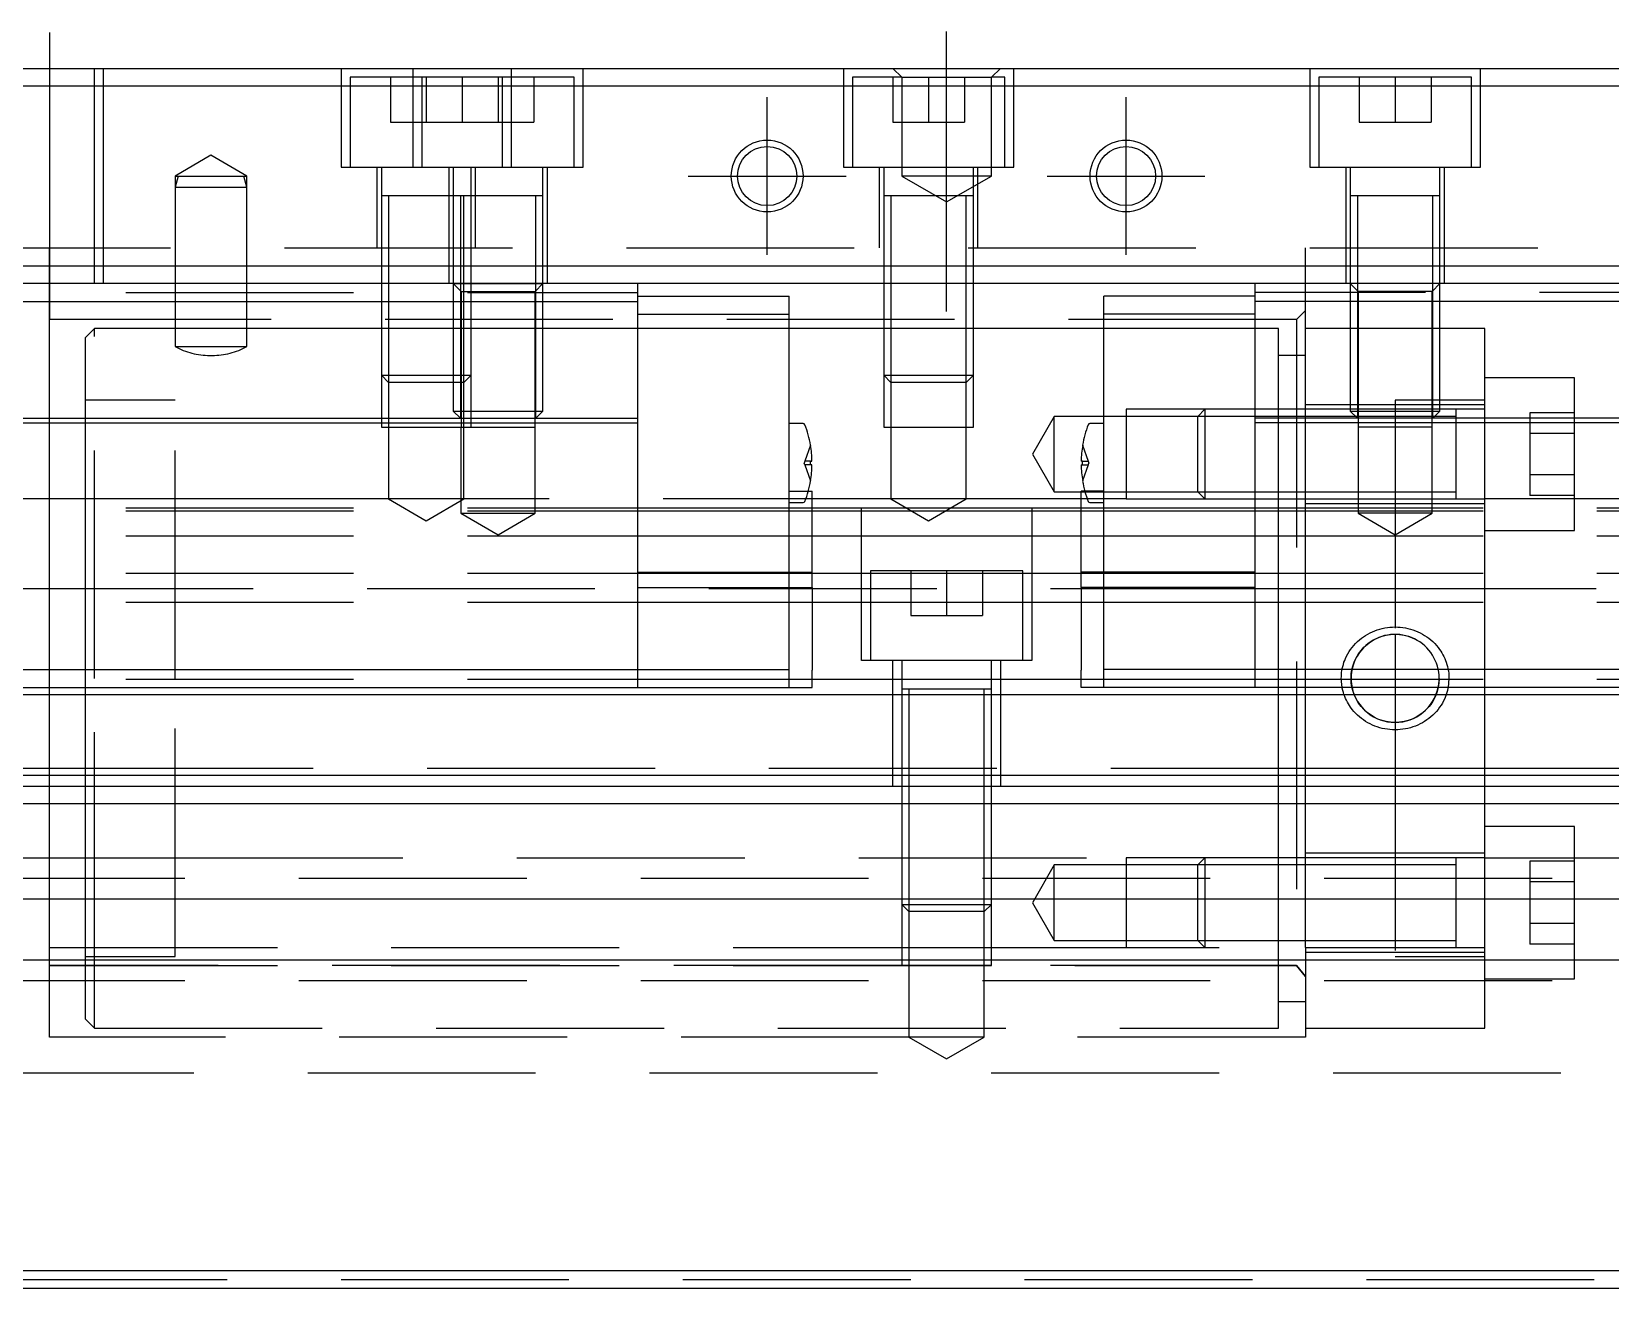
# Model space of a CAD drawing. Extents: x -20 to 920, y -365 to 120.
# Drawn here: x 269 to 357, y -325.5 to -255.4 of the extents above; entities that cross this region are included whole.
import ezdxf

# ---------------------------------------------------------------- set-up
doc = ezdxf.new("R2010")
doc.units = 0
doc.linetypes.add('CENTER', pattern=[50.8, 31.75, -6.35, 6.35, -6.35])
doc.linetypes.add('DASHED', pattern=[19.05, 12.7, -6.35])
doc.layers.get('0').update_dxf_attribs({"linetype": 'CONTINUOUS'})
doc.layers.add('CENTER', color=1, linetype='CENTER')

msp = doc.modelspace()

# ---------------------------------------------------------------- linework, layer by layer
at = {"color": 7, "linetype": 'CONTINUOUS'}
for p, q in [((246, -257.465), (394, -257.465)), ((393, -258.465), (247, -258.465)), ((292.5, -264.565), (292.35, -264.565)), ((247, -268.465), (393, -268.465)), ((394, -269.465), (246, -269.465)), ((302.8, -270.465), (302.8, -269.465)), ((337.2, -270.465), (337.2, -269.465)), ((255.2, -270.465), (302.8, -270.465)), ((302.8, -270.165), (311.232, -270.165)), ((302.8, -276.965), (302.8, -270.465)), ((311.232, -271.165), (311.232, -270.165)), ((337.2, -270.165), (328.768, -270.165)), ((328.768, -271.165), (328.768, -270.165)), ((337.2, -276.965), (337.2, -270.465)), ((384.8, -270.465), (337.2, -270.465)), ((302.8, -271.165), (311.232, -271.165)), ((311.232, -290.965), (311.232, -271.165)), ((328.768, -290.965), (328.768, -271.165)), ((337.2, -271.165), (328.768, -271.165)), ((255.2, -276.965), (302.8, -276.965)), ((302.8, -277.215), (302.8, -276.965)), ((337.2, -277.215), (337.2, -276.965)), ((384.8, -276.965), (337.2, -276.965)), ((255.2, -277.215), (302.8, -277.215)), ((302.8, -290.965), (302.8, -277.215)), ((312.014, -277.265), (311.232, -277.265)), ((328.768, -277.265), (327.986, -277.265)), ((337.2, -290.965), (337.2, -277.215)), ((384.8, -277.215), (337.2, -277.215)), ((312.416, -279.565), (312.416, -279.365)), ((312.416, -279.365), (312.498, -279.365)), ((312.498, -279.565), (312.416, -279.565)), ((327.584, -279.365), (327.502, -279.365)), ((327.502, -279.565), (327.584, -279.565)), ((327.584, -279.565), (327.584, -279.365)), ((312.291, -281.035), (312.5, -281.035)), ((312.5, -283.635), (312.5, -281.035)), ((327.5, -283.635), (327.5, -281.035)), ((327.709, -281.035), (327.5, -281.035)), ((311.232, -281.665), (312.014, -281.665)), ((312.5, -281.965), (327.5, -281.965)), ((312.5, -282.129), (327.5, -282.129)), ((327.986, -281.665), (328.768, -281.665)), ((312.5, -283.527), (327.5, -283.527)), ((312.5, -285.548), (312.5, -283.635)), ((327.5, -285.548), (327.5, -283.635)), ((311.232, -285.548), (312.5, -285.548)), ((312.5, -286.393), (312.5, -285.548)), ((312.5, -285.603), (327.5, -285.603)), ((327.5, -286.393), (327.5, -285.548)), ((328.768, -285.548), (327.5, -285.548)), ((311.232, -286.393), (312.5, -286.393)), ((312.5, -286.393), (312.5, -291.003)), ((327.5, -286.393), (327.5, -291.003)), ((328.768, -286.393), (327.5, -286.393)), ((312.5, -287.224), (327.5, -287.224)), ((255.2, -290.965), (302.8, -290.965)), ((302.8, -290.965), (311.232, -290.965)), ((302.8, -291.965), (302.8, -290.965)), ((311.232, -291.965), (311.232, -290.965)), ((312.5, -291.965), (312.5, -291.003)), ((327.5, -291.965), (327.5, -291.003)), ((328.768, -291.965), (328.768, -290.965)), ((337.2, -290.965), (328.768, -290.965)), ((337.2, -291.965), (337.2, -290.965)), ((384.8, -290.965), (337.2, -290.965)), ((255.2, -291.965), (302.8, -291.965)), ((302.8, -291.965), (311.232, -291.965)), ((311.232, -291.965), (312.5, -291.965)), ((312.5, -291.517), (327.5, -291.517)), ((328.768, -291.965), (327.5, -291.965)), ((337.2, -291.965), (328.768, -291.965)), ((384.8, -291.965), (337.2, -291.965)), ((0, -292.365), (640, -292.365)), ((0, -296.865), (640, -296.865)), ((1, -297.465), (639, -297.465)), ((638, -298.465), (2, -298.465)), ((638, -303.765), (2, -303.765)), ((638, -307.165), (2, -307.165)), ((2, -324.465), (638, -324.465)), ((639, -325.465), (1, -325.465))]:
    msp.add_line(p, q, dxfattribs=at)
at = {"color": 3, "linetype": 'DASHED'}
for p, q in [((272.5, -269.465), (272.5, -257.465)), ((273, -269.465), (273, -257.465)), ((286.25, -257.465), (286.25, -262.965)), ((290.25, -257.465), (290.25, -262.965)), ((295.75, -262.965), (295.75, -257.465)), ((299.75, -262.965), (299.75, -257.465)), ((314.25, -257.465), (314.25, -262.965)), ((317, -257.465), (317.5, -257.965)), ((322.5, -257.965), (323, -257.465)), ((323.75, -262.965), (323.75, -257.465)), ((340.25, -257.465), (340.25, -262.965)), ((349.75, -262.965), (349.75, -257.465)), ((286.75, -257.965), (286.75, -262.965)), ((290.75, -257.965), (286.75, -257.965)), ((289, -257.965), (289, -260.465)), ((290.75, -257.965), (290.75, -262.965)), ((299.25, -257.965), (290.75, -257.965)), ((291, -257.965), (291, -260.465)), ((293, -257.965), (293, -260.465)), ((295, -257.965), (295, -260.465)), ((295.25, -262.965), (295.25, -257.965)), ((297, -257.965), (297, -260.465)), ((299.25, -262.965), (299.25, -257.965)), ((314.75, -257.965), (314.75, -262.965)), ((317.5, -257.965), (314.75, -257.965)), ((317, -257.965), (317, -260.465)), ((317.5, -257.965), (317.5, -263.465)), ((317.5, -257.965), (322.5, -257.965)), ((319, -257.965), (319, -260.465)), ((321, -257.965), (321, -260.465)), ((322.5, -263.465), (322.5, -257.965)), ((323.25, -257.965), (322.5, -257.965)), ((323.25, -262.965), (323.25, -257.965)), ((340.75, -257.965), (340.75, -262.965)), ((349.25, -257.965), (340.75, -257.965)), ((343, -257.965), (343, -260.465)), ((345, -257.965), (345, -260.465)), ((347, -257.965), (347, -260.465)), ((349.25, -262.965), (349.25, -257.965)), ((289, -260.465), (291, -260.465)), ((291, -260.465), (293, -260.465)), ((293, -260.465), (295, -260.465)), ((295, -260.465), (297, -260.465)), ((317, -260.465), (319, -260.465)), ((319, -260.465), (321, -260.465)), ((343, -260.465), (345, -260.465)), ((345, -260.465), (347, -260.465)), ((279, -262.31), (277, -263.465)), ((281, -263.465), (279, -262.31)), ((286.25, -262.965), (290.25, -262.965)), ((288.25, -262.965), (288.25, -267.465)), ((288.5, -262.965), (288.5, -264.565)), ((290.25, -262.965), (299.75, -262.965)), ((292.25, -262.965), (292.25, -269.465)), ((292.5, -262.965), (292.5, -264.565)), ((293.5, -264.565), (293.5, -262.965)), ((293.75, -267.465), (293.75, -262.965)), ((297.5, -264.565), (297.5, -262.965)), ((297.75, -269.465), (297.75, -262.965)), ((314.25, -262.965), (323.75, -262.965)), ((316.25, -262.965), (316.25, -267.465)), ((316.5, -262.965), (316.5, -264.565)), ((321.5, -264.565), (321.5, -262.965)), ((321.75, -267.465), (321.75, -262.965)), ((340.25, -262.965), (349.75, -262.965)), ((342.25, -262.965), (342.25, -269.465)), ((342.5, -262.965), (342.5, -264.565)), ((347.5, -264.565), (347.5, -262.965)), ((347.75, -269.465), (347.75, -262.965)), ((277, -263.465), (277, -264.095)), ((277.169, -263.465), (277, -264.095)), ((277, -263.465), (279, -263.465)), ((279, -263.465), (281, -263.465)), ((281, -264.095), (280.831, -263.465)), ((281, -264.095), (281, -263.465)), ((317.5, -263.465), (320, -264.908)), ((322.5, -263.465), (317.5, -263.465)), ((320, -264.908), (322.5, -263.465)), ((277, -264.095), (277, -269.465)), ((277, -264.095), (281, -264.095)), ((281, -269.465), (281, -264.095)), ((288.5, -264.56), (288.5, -264.565)), ((292.35, -264.565), (288.5, -264.565)), ((288.5, -264.565), (288.5, -267.465)), ((288.5, -264.565), (288.5, -264.57)), ((293.5, -264.565), (288.5, -264.565)), ((288.9, -264.565), (288.9, -267.465)), ((292.5, -264.56), (292.5, -264.565)), ((297.5, -264.565), (292.5, -264.565)), ((297.5, -264.565), (292.5, -264.565)), ((292.5, -264.565), (292.5, -264.57)), ((292.5, -264.565), (292.5, -269.465)), ((292.9, -264.565), (292.9, -269.465)), ((293.1, -267.465), (293.1, -264.565)), ((293.5, -264.565), (293.5, -264.56)), ((293.5, -267.465), (293.5, -264.565)), ((293.5, -264.57), (293.5, -264.565)), ((297.1, -269.465), (297.1, -264.565)), ((297.5, -264.565), (297.5, -264.56)), ((297.5, -264.57), (297.5, -264.565)), ((297.5, -269.465), (297.5, -264.565)), ((316.5, -264.56), (316.5, -264.565)), ((321.5, -264.565), (316.5, -264.565)), ((321.5, -264.565), (316.5, -264.565)), ((316.5, -264.565), (316.5, -267.465)), ((316.5, -264.565), (316.5, -264.57)), ((316.9, -264.565), (316.9, -267.465)), ((321.1, -267.465), (321.1, -264.565)), ((321.5, -264.565), (321.5, -264.56)), ((321.5, -267.465), (321.5, -264.565)), ((321.5, -264.57), (321.5, -264.565)), ((342.5, -264.56), (342.5, -264.565)), ((347.5, -264.565), (342.5, -264.565)), ((347.5, -264.565), (342.5, -264.565)), ((347.5, -264.565), (342.5, -264.565)), ((347.5, -264.565), (342.5, -264.565)), ((347.5, -264.565), (342.5, -264.565)), ((342.5, -264.565), (342.5, -264.57)), ((342.5, -264.565), (342.5, -269.465)), ((342.9, -264.565), (342.9, -269.465)), ((347.1, -269.465), (347.1, -264.565)), ((347.5, -264.565), (347.5, -264.56)), ((347.5, -264.57), (347.5, -264.565)), ((347.5, -269.465), (347.5, -264.565)), ((245, -267.465), (395, -267.465)), ((270, -269.465), (270, -267.465)), ((288.5, -267.465), (288.5, -269.465)), ((288.5, -267.465), (288.5, -269.465)), ((288.9, -267.465), (288.9, -269.465)), ((293.1, -269.465), (293.1, -267.465)), ((293.5, -269.465), (293.5, -267.465)), ((293.5, -269.465), (293.5, -267.465)), ((316.5, -267.465), (316.5, -269.465)), ((316.5, -267.465), (316.5, -269.465)), ((316.9, -267.465), (316.9, -269.465)), ((321.1, -269.465), (321.1, -267.465)), ((321.5, -269.465), (321.5, -267.465)), ((321.5, -269.465), (321.5, -267.465)), ((340, -269.465), (340, -267.465)), ((255.2, -269.965), (302.8, -269.965)), ((270, -281.965), (270, -269.465)), ((277, -269.465), (277, -272.965)), ((281, -272.965), (281, -269.465)), ((288.5, -269.465), (288.5, -274.565)), ((288.5, -269.465), (288.5, -274.565)), ((288.9, -269.465), (288.9, -274.965)), ((292.5, -269.465), (292.938, -269.903)), ((292.5, -269.465), (292.5, -276.565)), ((292.5, -269.465), (297.5, -269.465)), ((292.9, -269.465), (292.9, -276.965)), ((292.938, -269.903), (292.938, -277.465)), ((292.938, -269.903), (297.062, -269.903)), ((293.1, -274.965), (293.1, -269.465)), ((293.5, -274.565), (293.5, -269.465)), ((293.5, -274.565), (293.5, -269.465)), ((297.062, -269.903), (297.5, -269.465)), ((297.062, -277.465), (297.062, -269.903)), ((297.1, -276.965), (297.1, -269.465)), ((297.5, -276.565), (297.5, -269.465)), ((316.5, -269.465), (316.5, -274.565)), ((316.5, -269.465), (316.5, -274.565)), ((316.9, -269.465), (316.9, -274.965)), ((321.1, -274.965), (321.1, -269.465)), ((321.5, -274.565), (321.5, -269.465)), ((321.5, -274.565), (321.5, -269.465)), ((384.8, -269.965), (337.2, -269.965)), ((340, -281.965), (340, -269.465)), ((342.5, -269.465), (342.938, -269.903)), ((342.5, -269.465), (342.5, -276.565)), ((347.5, -269.465), (342.5, -269.465)), ((342.9, -269.465), (342.9, -276.965)), ((342.938, -269.903), (342.938, -277.465)), ((347.062, -269.903), (342.938, -269.903)), ((347.062, -269.903), (347.5, -269.465)), ((347.062, -277.465), (347.062, -269.903)), ((347.1, -276.965), (347.1, -269.465)), ((347.5, -276.565), (347.5, -269.465)), ((340, -270.965), (339.5, -271.465)), ((339.5, -271.465), (270, -271.465)), ((339.5, -271.465), (339.5, -307.465)), ((272.5, -271.965), (272, -272.465)), ((272, -281.965), (272, -272.465)), ((277, -271.965), (272.5, -271.965)), ((272.5, -291.465), (272.5, -271.965)), ((281, -271.965), (277, -271.965)), ((288.5, -271.965), (281, -271.965)), ((288.9, -271.965), (288.5, -271.965)), ((292.5, -271.965), (288.9, -271.965)), ((292.9, -271.965), (292.5, -271.965)), ((293.1, -271.965), (292.9, -271.965)), ((293.5, -271.965), (293.1, -271.965)), ((297.1, -271.965), (293.5, -271.965)), ((297.5, -271.965), (297.1, -271.965)), ((302.8, -271.965), (297.5, -271.965)), ((311.232, -271.965), (302.8, -271.965)), ((316.5, -271.965), (311.232, -271.965)), ((316.9, -271.965), (316.5, -271.965)), ((321.1, -271.965), (316.9, -271.965)), ((321.5, -271.965), (321.1, -271.965)), ((328.768, -271.965), (321.5, -271.965)), ((337.2, -271.965), (328.768, -271.965)), ((338.5, -271.965), (337.2, -271.965)), ((338.5, -276.465), (338.5, -271.965)), ((342.5, -271.965), (340, -271.965)), ((342.9, -271.965), (342.5, -271.965)), ((347.1, -271.965), (342.9, -271.965)), ((347.5, -271.965), (347.1, -271.965)), ((350, -271.965), (347.5, -271.965)), ((350, -281.965), (350, -271.965)), ((277, -272.965), (281, -272.965)), ((278.937, -273.465), (279.063, -273.465)), ((340, -273.465), (338.5, -273.465)), ((288.5, -274.565), (288.5, -277.465)), ((288.5, -274.565), (288.9, -274.965)), ((288.5, -274.565), (292.5, -274.565)), ((288.9, -274.965), (288.9, -277.465)), ((292.5, -274.965), (288.9, -274.965)), ((292.5, -274.565), (292.9, -274.565)), ((292.9, -274.965), (292.5, -274.965)), ((292.9, -274.565), (293.5, -274.565)), ((293.1, -274.965), (292.9, -274.965)), ((293.1, -274.965), (293.5, -274.565)), ((293.1, -277.465), (293.1, -274.965)), ((293.5, -277.465), (293.5, -274.565)), ((316.5, -274.565), (316.5, -277.465)), ((316.5, -274.565), (316.9, -274.965)), ((316.5, -274.565), (321.5, -274.565)), ((316.9, -274.965), (316.9, -277.465)), ((321.1, -274.965), (316.9, -274.965)), ((321.1, -274.965), (321.5, -274.565)), ((321.1, -277.465), (321.1, -274.965)), ((321.5, -277.465), (321.5, -274.565)), ((355, -274.715), (350, -274.715)), ((355, -281.965), (355, -274.715)), ((277, -275.965), (272, -275.965)), ((277, -291.465), (277, -275.965)), ((350, -276.215), (340, -276.215)), ((350, -275.965), (345, -275.965)), ((345, -275.965), (345, -289.006)), ((292.5, -276.565), (292.9, -276.965)), ((292.5, -276.565), (297.5, -276.565)), ((297.1, -276.965), (297.5, -276.565)), ((326, -276.865), (324.788, -278.965)), ((330, -276.865), (326, -276.865)), ((326, -281.065), (326, -276.865)), ((334.4, -276.465), (330, -276.465)), ((330, -276.465), (330, -281.465)), ((334, -276.865), (330, -276.865)), ((334.4, -276.465), (334, -276.865)), ((337.2, -276.865), (334, -276.865)), ((334, -281.065), (334, -276.865)), ((337.2, -276.465), (334.4, -276.465)), ((337.2, -276.465), (334.4, -276.465)), ((334.4, -276.465), (334.4, -281.465)), ((340, -276.465), (337.2, -276.465)), ((340, -276.465), (337.2, -276.465)), ((340, -276.865), (337.2, -276.865)), ((338.5, -276.865), (338.5, -276.465)), ((338.5, -281.065), (338.5, -276.865)), ((342.5, -276.465), (340, -276.465)), ((342.8, -276.865), (340, -276.865)), ((342.9, -276.465), (342.5, -276.465)), ((342.5, -276.565), (342.9, -276.965)), ((342.5, -276.565), (347.5, -276.565)), ((342.9, -276.865), (342.8, -276.865)), ((347.1, -276.465), (342.9, -276.465)), ((347.1, -276.865), (342.9, -276.865)), ((347.5, -276.465), (347.1, -276.465)), ((347.1, -276.965), (347.5, -276.565)), ((347.2, -276.865), (347.1, -276.865)), ((348.4, -276.865), (347.2, -276.865)), ((348.405, -276.465), (347.5, -276.465)), ((350, -276.465), (348.395, -276.465)), ((348.4, -281.465), (348.4, -276.465)), ((348.4, -278.965), (348.4, -276.465)), ((348.4, -281.465), (348.4, -276.465)), ((348.4, -278.965), (348.4, -276.465)), ((348.4, -281.065), (348.4, -276.865)), ((355, -276.656), (352.5, -276.656)), ((352.5, -276.656), (352.5, -277.81)), ((288.5, -277.465), (293.5, -277.465)), ((288.9, -277.465), (288.9, -281.465)), ((292.933, -277.465), (292.933, -282.265)), ((292.933, -277.465), (297.067, -277.465)), ((293.1, -281.465), (293.1, -277.465)), ((297.067, -282.265), (297.067, -277.465)), ((316.5, -277.465), (321.5, -277.465)), ((316.9, -277.465), (316.9, -281.465)), ((321.1, -281.465), (321.1, -277.465)), ((342.933, -277.465), (342.933, -282.265)), ((347.067, -277.465), (342.933, -277.465)), ((347.067, -282.265), (347.067, -277.465)), ((355, -277.81), (352.5, -277.81)), ((352.5, -277.81), (352.5, -280.12)), ((312.416, -278.467), (312.1, -279.365)), ((327.584, -278.467), (327.9, -279.365)), ((312.1, -279.365), (312.065, -279.465)), ((312.1, -279.565), (312.065, -279.465)), ((312.416, -279.365), (312.1, -279.365)), ((312.1, -279.565), (312.416, -280.463)), ((312.416, -279.565), (312.1, -279.565)), ((324.788, -278.965), (326, -281.065)), ((327.584, -279.365), (327.9, -279.365)), ((327.9, -279.565), (327.584, -280.463)), ((327.584, -279.565), (327.9, -279.565)), ((327.9, -279.365), (327.935, -279.465)), ((327.9, -279.565), (327.935, -279.465)), ((352.5, -280.12), (352.5, -281.274)), ((355, -280.12), (352.5, -280.12)), ((270, -281.465), (255.2, -281.465)), ((272, -281.465), (270, -281.465)), ((277, -281.465), (272, -281.465)), ((288.9, -281.465), (277, -281.465)), ((288.9, -281.465), (291, -282.677)), ((293.1, -281.465), (288.9, -281.465)), ((291, -282.677), (293.1, -281.465)), ((316.9, -281.465), (293.1, -281.465)), ((311.232, -281.035), (312.291, -281.035)), ((316.9, -281.465), (319, -282.677)), ((321.1, -281.465), (316.9, -281.465)), ((319, -282.677), (321.1, -281.465)), ((330, -281.465), (321.1, -281.465)), ((326, -281.065), (330, -281.065)), ((328.768, -281.035), (327.709, -281.035)), ((330, -281.065), (334, -281.065)), ((330, -281.465), (334.4, -281.465)), ((334, -281.065), (334.4, -281.465)), ((334, -281.065), (340, -281.065)), ((334.4, -281.465), (340, -281.465)), ((334.4, -281.465), (340, -281.465)), ((338.5, -281.465), (338.5, -281.065)), ((338.5, -281.965), (338.5, -281.465)), ((340, -281.065), (348.4, -281.065)), ((340, -281.465), (348.4, -281.465)), ((348.395, -281.465), (348.4, -281.465)), ((348.4, -281.465), (348.4, -281.065)), ((348.4, -281.465), (348.405, -281.465)), ((348.4, -281.465), (350, -281.465)), ((355, -281.465), (350, -281.465)), ((355, -281.274), (352.5, -281.274)), ((384.8, -281.465), (355, -281.465)), ((255.2, -281.965), (302.8, -281.965)), ((255.2, -282.129), (302.8, -282.129)), ((270, -291.965), (270, -281.965)), ((272, -291.465), (272, -281.965)), ((292.933, -282.265), (295, -283.458)), ((292.933, -282.265), (297.067, -282.265)), ((295, -283.458), (297.067, -282.265)), ((302.8, -281.965), (311.232, -281.965)), ((302.8, -282.129), (311.232, -282.129)), ((311.232, -281.965), (312.5, -281.965)), ((311.232, -282.129), (312.5, -282.129)), ((315.25, -290.465), (315.25, -281.965)), ((324.75, -281.965), (324.75, -290.465)), ((327.5, -281.965), (328.768, -281.965)), ((327.5, -282.129), (328.768, -282.129)), ((328.768, -281.965), (337.2, -281.965)), ((328.768, -282.129), (337.2, -282.129)), ((337.2, -281.965), (384.8, -281.965)), ((337.2, -282.129), (384.8, -282.129)), ((338.5, -291.965), (338.5, -281.965)), ((340, -281.715), (350, -281.715)), ((340, -291.965), (340, -281.965)), ((342.933, -282.265), (345, -283.458)), ((347.067, -282.265), (342.933, -282.265)), ((345, -283.458), (347.067, -282.265)), ((350, -291.965), (350, -281.965)), ((355, -283.215), (355, -281.965)), ((350, -283.215), (355, -283.215)), ((255.2, -283.527), (302.8, -283.527)), ((302.8, -283.527), (311.232, -283.527)), ((311.232, -283.527), (312.5, -283.527)), ((327.5, -283.527), (328.768, -283.527)), ((328.768, -283.527), (337.2, -283.527)), ((337.2, -283.527), (384.8, -283.527)), ((255.2, -285.603), (302.8, -285.603)), ((302.8, -285.548), (311.232, -285.548)), ((302.8, -285.603), (311.232, -285.603)), ((311.232, -285.603), (312.5, -285.603)), ((315.75, -285.465), (315.75, -290.465)), ((324.25, -285.465), (315.75, -285.465)), ((318, -285.465), (318, -287.965)), ((320, -285.465), (320, -287.965)), ((322, -285.465), (322, -287.965)), ((324.25, -290.465), (324.25, -285.465)), ((327.5, -285.603), (328.768, -285.603)), ((337.2, -285.548), (328.768, -285.548)), ((328.768, -285.603), (337.2, -285.603)), ((337.2, -285.603), (384.8, -285.603)), ((270, -286.465), (264.75, -286.465)), ((272, -286.465), (270, -286.465)), ((338.5, -286.465), (272, -286.465)), ((302.8, -286.393), (311.232, -286.393)), ((337.2, -286.393), (328.768, -286.393)), ((340, -286.465), (338.5, -286.465)), ((350, -286.465), (340, -286.465)), ((375.25, -286.465), (350, -286.465)), ((255.2, -287.224), (302.8, -287.224)), ((302.8, -287.224), (311.232, -287.224)), ((311.232, -287.224), (312.5, -287.224)), ((327.5, -287.224), (328.768, -287.224)), ((328.768, -287.224), (337.2, -287.224)), ((337.2, -287.224), (384.8, -287.224)), ((318, -287.965), (320, -287.965)), ((320, -287.965), (322, -287.965)), ((344.425, -288.651), (344.566, -288.628)), ((344.566, -288.628), (344.71, -288.611)), ((344.71, -288.611), (344.854, -288.601)), ((344.854, -288.601), (345, -288.598)), ((345, -288.598), (345.146, -288.601)), ((345.146, -288.601), (345.29, -288.611)), ((345.29, -288.611), (345.433, -288.628)), ((345.433, -288.628), (345.575, -288.651)), ((342.796, -289.521), (342.9, -289.418)), ((342.9, -289.418), (343.008, -289.322)), ((343.008, -289.322), (343.119, -289.232)), ((343.119, -289.232), (343.235, -289.147)), ((343.235, -289.147), (343.354, -289.068)), ((343.354, -289.068), (343.477, -288.995)), ((343.477, -288.995), (343.605, -288.927)), ((343.605, -288.927), (343.736, -288.865)), ((343.736, -288.865), (343.871, -288.809)), ((343.871, -288.809), (344.007, -288.76)), ((344.007, -288.76), (344.145, -288.717)), ((344.145, -288.717), (344.284, -288.68)), ((344.284, -288.68), (344.425, -288.651)), ((345, -289.006), (345, -293.923)), ((345.575, -288.651), (345.716, -288.68)), ((345.716, -288.68), (345.855, -288.717)), ((345.855, -288.717), (345.993, -288.76)), ((345.993, -288.76), (346.129, -288.809)), ((346.129, -288.809), (346.264, -288.865)), ((346.264, -288.865), (346.395, -288.927)), ((346.395, -288.927), (346.523, -288.995)), ((346.523, -288.995), (346.646, -289.068)), ((346.646, -289.068), (346.765, -289.147)), ((346.765, -289.147), (346.881, -289.232)), ((346.881, -289.232), (346.992, -289.322)), ((346.992, -289.322), (347.1, -289.418)), ((347.1, -289.418), (347.204, -289.521)), ((342.191, -290.459), (342.237, -290.349)), ((342.237, -290.349), (342.298, -290.219)), ((342.298, -290.219), (342.366, -290.093)), ((342.366, -290.093), (342.44, -289.97)), ((342.44, -289.97), (342.52, -289.852)), ((342.52, -289.852), (342.606, -289.738)), ((342.606, -289.738), (342.698, -289.627)), ((342.698, -289.627), (342.796, -289.521)), ((347.204, -289.521), (347.302, -289.627)), ((347.302, -289.627), (347.394, -289.738)), ((347.394, -289.738), (347.48, -289.852)), ((347.48, -289.852), (347.545, -289.946)), ((347.545, -289.946), (347.605, -290.043)), ((347.605, -290.043), (347.662, -290.143)), ((347.662, -290.143), (347.714, -290.245)), ((347.714, -290.245), (347.763, -290.349)), ((347.763, -290.349), (347.809, -290.459)), ((324.75, -290.465), (315.25, -290.465)), ((317, -297.465), (317, -290.465)), ((317.5, -290.465), (317.5, -292.065)), ((322.5, -292.065), (322.5, -290.465)), ((323, -290.465), (323, -297.465)), ((342.002, -291.354), (342.009, -291.243)), ((342.009, -291.243), (342.02, -291.133)), ((342.02, -291.133), (342.036, -291.022)), ((342.036, -291.022), (342.056, -290.913)), ((342.056, -290.913), (342.083, -290.797)), ((342.083, -290.797), (342.114, -290.683)), ((342.114, -290.683), (342.15, -290.57)), ((342.15, -290.57), (342.191, -290.459)), ((347.809, -290.459), (347.85, -290.57)), ((347.85, -290.57), (347.886, -290.683)), ((347.886, -290.683), (347.917, -290.797)), ((347.917, -290.797), (347.944, -290.913)), ((347.944, -290.913), (347.968, -291.05)), ((347.968, -291.05), (347.986, -291.188)), ((347.986, -291.188), (347.996, -291.326)), ((255.2, -291.517), (302.8, -291.517)), ((270, -297.465), (270, -291.965)), ((272, -291.965), (272, -291.465)), ((272, -297.465), (272, -291.965)), ((272.5, -307.165), (272.5, -291.465)), ((277, -306.965), (277, -291.465)), ((302.8, -291.517), (311.232, -291.517)), ((311.232, -291.517), (312.5, -291.517)), ((317.5, -292.06), (317.5, -292.065)), ((322.5, -292.065), (317.5, -292.065)), ((322.5, -292.065), (317.5, -292.065)), ((317.5, -292.065), (317.5, -292.07)), ((317.5, -292.065), (317.5, -297.465)), ((317.9, -292.065), (317.9, -297.465)), ((322.1, -297.465), (322.1, -292.065)), ((322.5, -292.065), (322.5, -292.06)), ((322.5, -292.07), (322.5, -292.065)), ((322.5, -297.465), (322.5, -292.065)), ((327.5, -291.517), (328.768, -291.517)), ((328.768, -291.517), (337.2, -291.517)), ((337.2, -291.517), (384.8, -291.517)), ((338.5, -297.465), (338.5, -291.965)), ((340, -297.465), (340, -291.965)), ((342, -291.465), (342.002, -291.354)), ((342.046, -291.965), (342, -291.465)), ((342.056, -292.017), (342.046, -291.965)), ((342.083, -292.133), (342.056, -292.017)), ((342.114, -292.247), (342.083, -292.133)), ((347.917, -292.133), (347.886, -292.247)), ((347.944, -292.017), (347.917, -292.133)), ((347.954, -291.965), (347.944, -292.017)), ((348, -291.465), (347.954, -291.965)), ((347.996, -291.326), (348, -291.465)), ((350, -297.465), (350, -291.965)), ((342.15, -292.36), (342.114, -292.247)), ((342.191, -292.471), (342.15, -292.36)), ((342.237, -292.581), (342.191, -292.471)), ((342.286, -292.685), (342.237, -292.581)), ((342.338, -292.787), (342.286, -292.685)), ((342.395, -292.887), (342.338, -292.787)), ((342.455, -292.984), (342.395, -292.887)), ((342.52, -293.078), (342.455, -292.984)), ((347.56, -292.96), (347.48, -293.078)), ((347.634, -292.837), (347.56, -292.96)), ((347.702, -292.711), (347.634, -292.837)), ((347.763, -292.581), (347.702, -292.711)), ((347.809, -292.471), (347.763, -292.581)), ((347.85, -292.36), (347.809, -292.471)), ((347.886, -292.247), (347.85, -292.36)), ((342.606, -293.192), (342.52, -293.078)), ((342.698, -293.303), (342.606, -293.192)), ((342.796, -293.409), (342.698, -293.303)), ((342.9, -293.512), (342.796, -293.409)), ((343.008, -293.608), (342.9, -293.512)), ((343.119, -293.698), (343.008, -293.608)), ((343.235, -293.783), (343.119, -293.698)), ((343.354, -293.862), (343.235, -293.783)), ((343.477, -293.935), (343.354, -293.862)), ((346.646, -293.862), (346.523, -293.935)), ((346.765, -293.783), (346.646, -293.862)), ((346.881, -293.698), (346.765, -293.783)), ((346.992, -293.608), (346.881, -293.698)), ((347.1, -293.512), (346.992, -293.608)), ((347.204, -293.409), (347.1, -293.512)), ((347.302, -293.303), (347.204, -293.409)), ((347.394, -293.192), (347.302, -293.303)), ((347.48, -293.078), (347.394, -293.192)), ((343.605, -294.003), (343.477, -293.935)), ((343.736, -294.065), (343.605, -294.003)), ((343.871, -294.121), (343.736, -294.065)), ((344.007, -294.17), (343.871, -294.121)), ((344.145, -294.213), (344.007, -294.17)), ((344.284, -294.25), (344.145, -294.213)), ((344.425, -294.279), (344.284, -294.25)), ((344.567, -294.302), (344.425, -294.279)), ((344.71, -294.319), (344.567, -294.302)), ((344.854, -294.329), (344.71, -294.319)), ((345, -294.332), (344.854, -294.329)), ((345, -293.923), (345, -306.965)), ((345.146, -294.329), (345, -294.332)), ((345.29, -294.319), (345.146, -294.329)), ((345.434, -294.302), (345.29, -294.319)), ((345.575, -294.279), (345.434, -294.302)), ((345.716, -294.25), (345.575, -294.279)), ((345.855, -294.213), (345.716, -294.25)), ((345.993, -294.17), (345.855, -294.213)), ((346.129, -294.121), (345.993, -294.17)), ((346.264, -294.065), (346.129, -294.121)), ((346.395, -294.003), (346.264, -294.065)), ((346.523, -293.935), (346.395, -294.003)), ((263, -296.465), (270, -296.465)), ((270, -296.465), (272, -296.465)), ((272, -296.465), (338.5, -296.465)), ((338.5, -296.465), (340, -296.465)), ((340, -296.465), (350, -296.465)), ((350, -296.465), (377, -296.465)), ((270, -303.765), (270, -297.465)), ((272, -303.765), (272, -297.465)), ((317.5, -297.465), (317.5, -303.765)), ((317.5, -297.465), (317.5, -303.765)), ((317.9, -297.465), (317.9, -303.765)), ((322.1, -303.765), (322.1, -297.465)), ((322.5, -303.765), (322.5, -297.465)), ((322.5, -303.765), (322.5, -297.465)), ((338.5, -301.465), (338.5, -297.465)), ((340, -303.765), (340, -297.465)), ((350, -303.765), (350, -297.465)), ((355, -299.715), (350, -299.715)), ((355, -303.765), (355, -299.715)), ((266.708, -301.465), (270, -301.465)), ((270, -301.465), (272, -301.465)), ((272, -301.465), (277, -301.465)), ((277, -301.465), (330, -301.465)), ((334.4, -301.465), (330, -301.465)), ((330, -301.465), (330, -306.465)), ((334.4, -301.465), (334, -301.865)), ((340, -301.465), (334.4, -301.465)), ((340, -301.465), (334.4, -301.465)), ((334.4, -301.465), (334.4, -306.465)), ((338.5, -301.865), (338.5, -301.465)), ((350, -301.215), (340, -301.215)), ((348.4, -301.465), (340, -301.465)), ((348.4, -301.465), (348.395, -301.465)), ((350, -301.465), (348.4, -301.465)), ((348.405, -301.465), (348.4, -301.465)), ((348.4, -303.765), (348.4, -301.465)), ((350, -301.465), (355, -301.465)), ((355, -301.656), (352.5, -301.656)), ((352.5, -301.656), (352.5, -302.81)), ((355, -301.465), (373.292, -301.465)), ((639.5, -302.615), (0.5, -302.615)), ((326, -301.865), (324.788, -303.965)), ((330, -301.865), (326, -301.865)), ((326, -306.065), (326, -301.865)), ((334, -301.865), (330, -301.865)), ((340, -301.865), (334, -301.865)), ((334, -306.065), (334, -301.865)), ((338.5, -303.765), (338.5, -301.865)), ((348.4, -301.865), (340, -301.865)), ((355, -302.81), (352.5, -302.81)), ((352.5, -302.81), (352.5, -305.12)), ((270, -306.465), (270, -303.765)), ((272, -307.165), (272, -303.765)), ((317.5, -303.765), (317.5, -304.065)), ((317.5, -303.765), (317.5, -304.065)), ((317.5, -304.065), (317.9, -304.465)), ((317.5, -304.065), (317.5, -307.165)), ((317.5, -304.065), (322.5, -304.065)), ((317.9, -303.765), (317.9, -304.465)), ((317.9, -304.465), (317.9, -307.465)), ((322.1, -304.465), (317.9, -304.465)), ((322.1, -304.465), (322.1, -303.765)), ((322.1, -304.465), (322.5, -304.065)), ((322.1, -307.465), (322.1, -304.465)), ((322.5, -304.065), (322.5, -303.765)), ((322.5, -304.065), (322.5, -303.765)), ((322.5, -307.165), (322.5, -304.065)), ((324.788, -303.965), (326, -306.065)), ((338.5, -306.065), (338.5, -303.765)), ((340, -306.465), (340, -303.765)), ((348.4, -303.815), (348.4, -303.765)), ((348.4, -306.464), (348.4, -303.815)), ((350, -307.165), (350, -303.765)), ((355, -307.165), (355, -303.765)), ((355, -305.12), (352.5, -305.12)), ((352.5, -305.12), (352.5, -306.274)), ((326, -306.065), (330, -306.065)), ((330, -306.065), (334, -306.065)), ((334, -306.065), (334.4, -306.465)), ((334, -306.065), (340, -306.065)), ((338.5, -306.465), (338.5, -306.065)), ((340, -306.065), (348.4, -306.065)), ((270, -307.165), (270, -306.465)), ((270, -306.465), (317.5, -306.465)), ((272, -306.965), (277, -306.965)), ((317.5, -306.465), (322.5, -306.465)), ((322.5, -306.465), (340, -306.465)), ((338.5, -307.165), (338.5, -306.465)), ((340, -306.465), (348.4, -306.465)), ((340, -306.465), (340, -307.165)), ((340, -306.715), (350, -306.715)), ((345, -306.965), (350, -306.965)), ((348.395, -306.465), (348.4, -306.465)), ((348.4, -306.465), (348.4, -306.464)), ((348.4, -306.465), (350, -306.465)), ((348.4, -306.465), (348.405, -306.465)), ((355, -306.274), (352.5, -306.274)), ((270, -311.465), (270, -307.165)), ((270, -307.465), (339.5, -307.465)), ((272, -307.465), (270, -307.465)), ((272, -310.465), (272, -307.165)), ((317.5, -307.465), (272, -307.465)), ((272.5, -310.965), (272.5, -307.165)), ((317.5, -307.165), (317.5, -307.465)), ((322.5, -307.465), (317.5, -307.465)), ((317.5, -307.465), (322.5, -307.465)), ((317.9, -307.465), (317.9, -311.465)), ((322.1, -311.465), (322.1, -307.465)), ((322.5, -307.465), (322.5, -307.165)), ((338.5, -307.465), (322.5, -307.465)), ((338.5, -310.965), (338.5, -307.165)), ((339.5, -307.465), (338.5, -307.465)), ((339.5, -307.465), (340, -308.086)), ((340, -308.086), (339.5, -307.465)), ((340, -307.165), (340, -311.465)), ((350, -310.965), (350, -307.165)), ((355, -308.215), (355, -307.165)), ((639.5, -308.315), (0.5, -308.315)), ((350, -308.215), (355, -308.215)), ((338.5, -309.465), (340, -309.465)), ((272, -310.465), (272.5, -310.965)), ((317.9, -311.465), (270, -311.465)), ((272.5, -310.965), (338.5, -310.965)), ((317.9, -311.465), (320, -312.677)), ((322.1, -311.465), (317.9, -311.465)), ((320, -312.677), (322.1, -311.465)), ((340, -311.465), (322.1, -311.465)), ((340, -310.965), (350, -310.965)), ((373.292, -313.465), (266.708, -313.465)), ((0.5, -324.965), (639.5, -324.965))]:
    msp.add_line(p, q, dxfattribs=at)
at = {"color": 3, "linetype": 'CONTINUOUS'}
for centre in [(310, -263.465), (330, -263.465)]:
    msp.add_circle(centre, 2, dxfattribs=at)
at = {"color": 7, "linetype": 'CONTINUOUS'}
for centre in [(310, -263.465), (330, -263.465)]:
    msp.add_circle(centre, 1.65, dxfattribs=at)
at = {"color": 3, "linetype": 'DASHED'}
msp.add_circle((345, -291.465), 2.458, dxfattribs=at)
for centre, radius, start, end in [((278.937, -269.465), 4, 241.03047, 270), ((279.063, -269.465), 4, 270, 298.96953), ((345, -291.465), 2.453, 0, 191.75878), ((345, -291.465), 2.453, 191.75878, 348.24122), ((345, -291.465), 2.453, 348.24122, 0)]:
    msp.add_arc(centre, radius, start, end, dxfattribs=at)
at = {"color": 7, "linetype": 'CONTINUOUS'}
for centre, radius, start, end in [((312.014, -277.365), 0.1, 20.85059, 90), ((306.5, -279.465), 6, 9.59407, 20.85059), ((333.5, -279.465), 6, 159.14941, 170.40593), ((327.986, -277.365), 0.1, 90, 159.14941), ((306.5, -279.465), 5.999, 0.95511, 9.57967), ((333.5, -279.465), 5.999, 170.42033, 179.04489), ((306.5, -279.465), 5.999, 350.42033, 359.04489), ((333.5, -279.465), 5.999, 180.95511, 189.57967), ((306.5, -279.465), 6, 339.14941, 350.40593), ((333.5, -279.465), 6, 189.59407, 200.85059), ((312.014, -281.565), 0.1, 270, 339.14941), ((327.986, -281.565), 0.1, 200.85059, 270)]:
    msp.add_arc(centre, radius, start, end, dxfattribs=at)
at = {"layer": 'CENTER', "color": 1, "linetype": 'CENTER'}
for p, q in [((270, -255.465), (270, -271.465)), ((320, -271.015), (320, -255.415)), ((310, -267.865), (310, -259.065)), ((330, -267.865), (330, -259.065)), ((305.6, -263.465), (314.4, -263.465)), ((325.6, -263.465), (334.4, -263.465))]:
    msp.add_line(p, q, dxfattribs=at)

doc.saveas('drawing.dxf')
